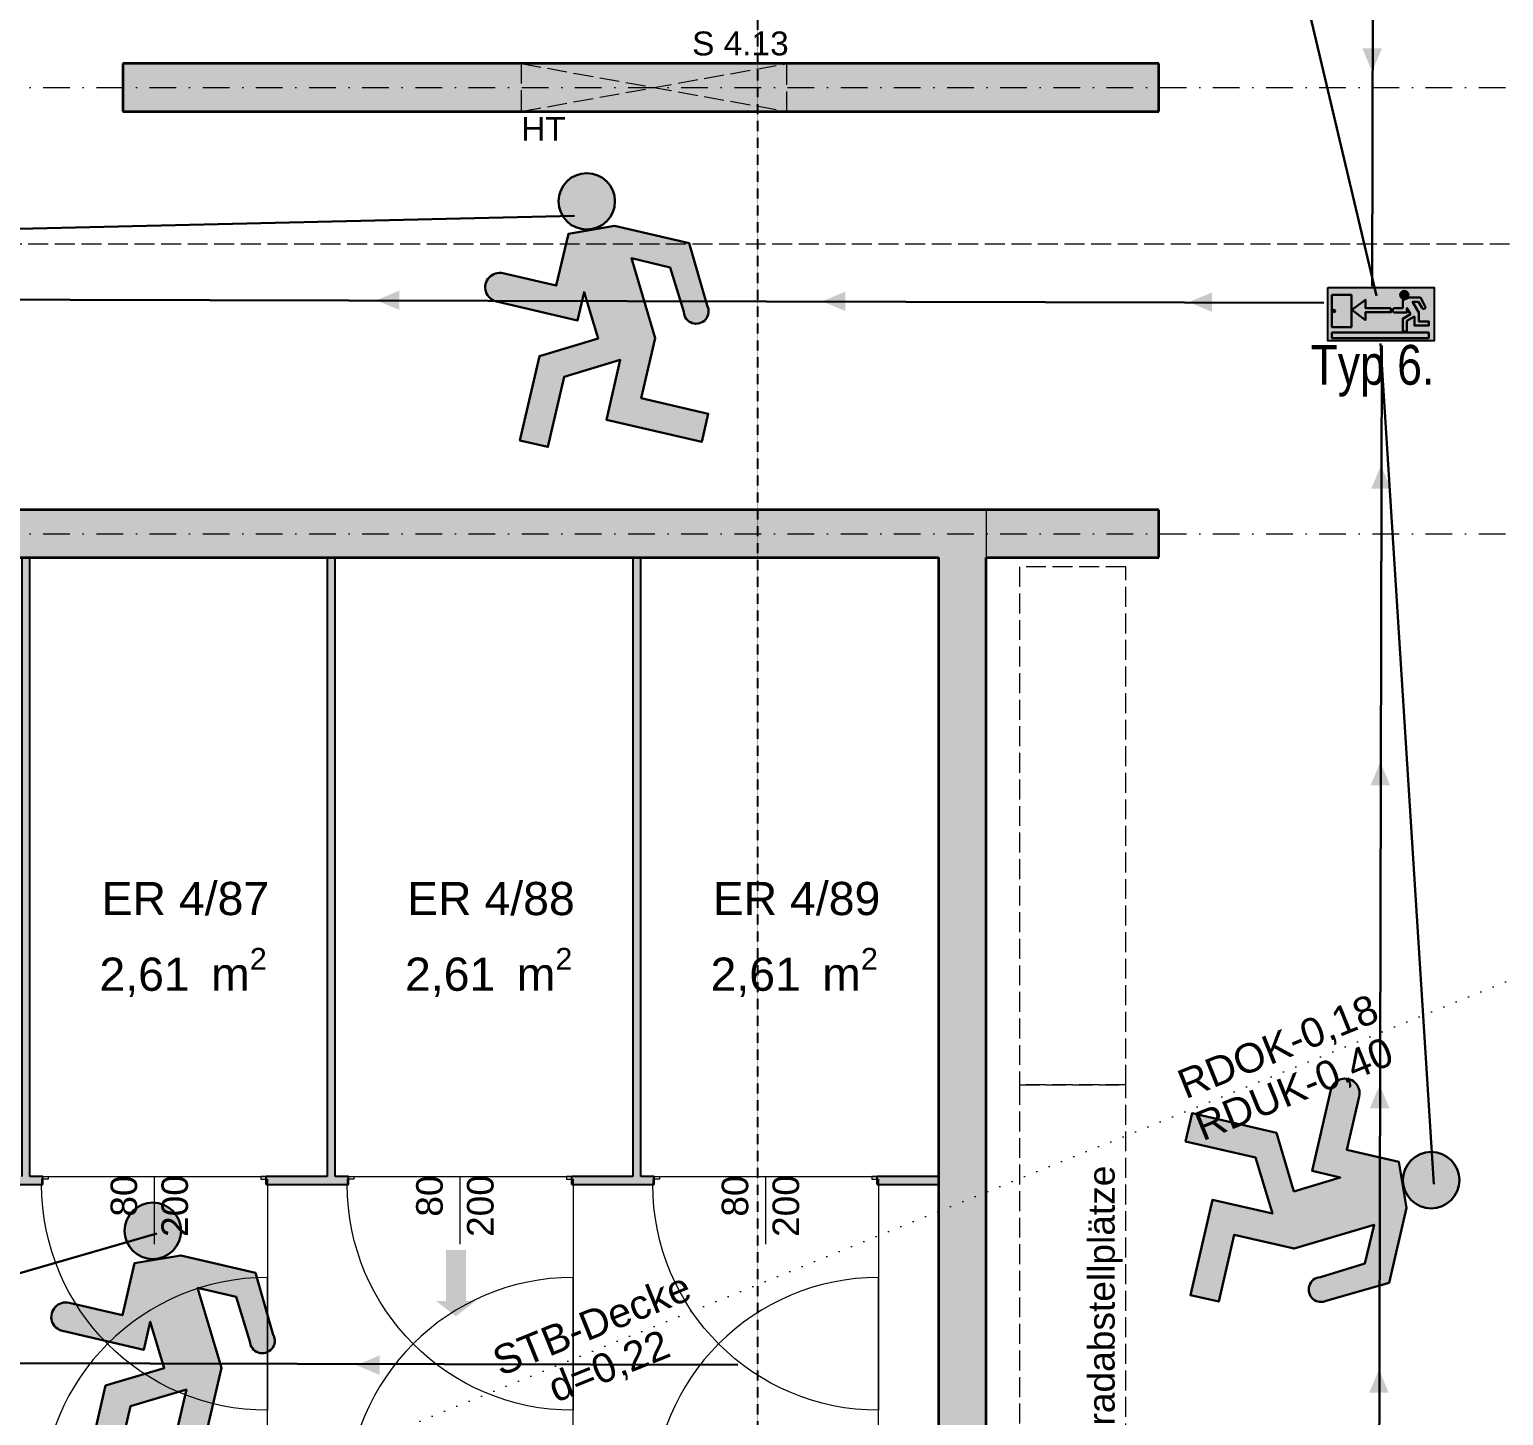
# Model space of a CAD drawing. Header units: millimetres. Extents: x 32522367 to 32638135, y 41424826 to 41540167.
# Drawn here: x 32573128 to 32578675, y 41514324 to 41519542 of the extents above; entities that cross this region are included whole.
import ezdxf
from ezdxf.enums import TextEntityAlignment as Align

# ---------------------------------------------------------------- set-up
doc = ezdxf.new("R2010")
doc.units = ezdxf.units.MM
for name, pattern in [('Punktlinie weit', [0.05, 0, -0.05]), ('Raster', [0.2, 0.1, -0.05, 0, -0.05]), ('Strichlinie eng', [0.1, 0.075, -0.025]), ('Strichlinie weit', [0.2, 0.15, -0.05]), ('Untersicht', [0.1, 0.075, -0.025])]:
    doc.linetypes.add(name, pattern=pattern)
for name, color, linetype in [('000 Achsraster Haupt', 251, 'Continuous'), ('120 Wand Innen tragend', 251, 'Continuous'), ('130 Wand Innen', 251, 'Continuous'), ('240 Unterdaemmung', 251, 'Continuous'), ('571 Fahrrad Stellplaetze', 251, 'Continuous'), ('715 Lueftung', 251, 'Continuous'), ('811 Raum 2.Erschließung_ Nebenräume_Allg.räume_Technik', 251, 'Continuous'), ('955 Polierplan Beschriftung', 251, 'Continuous'), ('Archicad Tür-Marker', 251, 'Continuous'), ('Archicad Türen', 251, 'Continuous'), ('dp_GE_SIBEL', 80, 'Continuous')]:
    doc.layers.add(name, color=color, linetype=linetype)
for name, color, linetype, lineweight in [('000 Achsraster Haupt_Stift_Nr__1', 251, 'Continuous', 13), ('120 Wand Innen tragend_Stift_Nr__1', 251, 'Continuous', 13), ('120 Wand Innen tragend_Stift_Nr__24', 251, 'Continuous', 13), ('120 Wand Innen tragend_Stift_Nr__6', 251, 'Continuous', 13), ('120 Wand Innen tragend_Stift_Nr__8', 251, 'Continuous', 35), ('130 Wand Innen_Stift_Nr__26', 251, 'Continuous', 13), ('130 Wand Innen_Stift_Nr__7', 251, 'Continuous', 25), ('240 Unterdaemmung_Stift_Nr__6', 251, 'Continuous', 13), ('571 Fahrrad Stellplaetze_Stift_Nr__1', 251, 'Continuous', 13), ('681 Fluchtlinien_Stift_Nr__10', 251, 'Continuous', 25), ('715 Lueftung_Stift_Nr__123', 251, 'Continuous', 13), ('915 Allgemein Beschriftung 1_Stift_Nr__1', 251, 'Continuous', 13), ('955 Polierplan Beschriftung_Stift_Nr__1', 251, 'Continuous', 13), ('956 Durchbruch Beschriftung_Stift_Nr__61', 251, 'Continuous', 25), ('Archicad Raumstempel_Stift_Nr__1', 251, 'Continuous', 13), ('Archicad Tür-Marker_Stift_Nr__1', 251, 'Continuous', 13), ('Archicad Türen_Stift_Nr__1', 251, 'Continuous', 13), ('Archicad Türen_Stift_Nr__7', 251, 'Continuous', 25), ('dp_GE_ST_Attribut_Attribut1', 250, 'Continuous', 5)]:
    doc.layers.add(name, color=color, linetype=linetype, lineweight=lineweight)
doc.layers.add('E2_LEHR_MENSCH_NATIVE', color=112, linetype='Continuous', lineweight=35, true_color=0x20dd55)
doc.layers.add('E2_LEHR_WEG_B_INTERPRETATION', color=112, linetype='Continuous', lineweight=80, true_color=0x20dd55)
doc.layers.add('E_NACHRTECH', color=3, linetype='Continuous', true_color=0x00fa00)
doc.styles.add('DPG_TXT', font='arial.ttf', dxfattribs={"width": 0.8})
doc.styles.add('ERSTELLTER_STIL_1', font='arial.ttf')

# ---------------------------------------------------------------- blocks, each defined once
blk = doc.blocks.new('9809550')
at = {"color": 18, "lineweight": 30, "true_color": 0x000000}
for points in [[(423921.7, 99168.8), (423956.8, 99168.8), (423956.8, 99202.9), (423984.5, 99214.5), (424033.7, 99214.5), (424053.8, 99178.3)], [(424040.2, 99170.9), (424025.2, 99196.7), (423999.7, 99196.8), (424026.2, 99150.3), (424026.2, 99110.9), (424070.2, 99110.9), (424070.2, 99092.3), (424007.5, 99092.3), (424007.5, 99131.7), (423975, 99113.1), (423975, 99067), (423956.5, 99067), (423956.5, 99122.4), (423990.5, 99141.9), (423975.1, 99168.8), (423975.1, 99150.2), (423921.7, 99150.3)]]:
    blk.add_lwpolyline(points, dxfattribs=at)
blk.add_circle((423963.6, 99225.9), 18.1, dxfattribs=at)
for centre, radius, start, end in [((423921.7, 99159.5), 9.27, 89.9849, 270.0151), ((424047.8, 99173.1), 7.96, 195.72991, 41.40047)]:
    blk.add_arc(centre, radius, start, end, dxfattribs=at)
blk = doc.blocks.new('RIVO_ARR_left')
at = {"true_color": 0x56c81e}
h = blk.add_hatch(color=72, dxfattribs=at)
h.dxf.hatch_style = 1
h.paths.add_polyline_path([(2487.16, 1644.96), (2487.16, 1636.12), (2504.83, 1636.12), (2504.83, 1644.96)])
h.paths.add_polyline_path([(2497.62, 1641.55), (2497.63, 1640.85), (2493.39, 1640.85), (2493.39, 1639.56), (2491.13, 1641.24), (2493.4, 1642.94), (2493.4, 1641.55)], flags=16)
h.paths.add_polyline_path([(2498.26, 1641.55), (2499.6, 1641.55), (2499.6, 1642.85), (2500.12, 1643.09, -0.535619), (2499.17, 1643.72, -1), (2500.55, 1643.72, -0.302406), (2500.12, 1643.09), (2500.66, 1643.29), (2502.53, 1643.29), (2503.29, 1641.91, -1.25347), (2502.78, 1641.63), (2502.2, 1642.61), (2501.24, 1642.61), (2502.24, 1640.84), (2502.24, 1639.34), (2503.92, 1639.34), (2503.92, 1638.63), (2501.53, 1638.63), (2501.53, 1640.13), (2500.29, 1639.43), (2500.29, 1637.67), (2499.59, 1637.67), (2499.59, 1639.78), (2500.88, 1640.52), (2500.3, 1641.55), (2500.3, 1640.84), (2498.26, 1640.84, -1)], flags=16)
h.paths.add_polyline_path([(2491.07, 1638.39), (2487.82, 1638.39), (2487.82, 1643.74), (2491.07, 1643.74)], flags=16)
h.paths.add_polyline_path([(2503.92, 1637.48), (2503.92, 1636.57), (2487.82, 1636.57), (2487.82, 1637.48)], flags=16)
h.paths.add_polyline_path([(2488.38, 1641.07, -1), (2488, 1641.07, -1)], flags=0)
at = {"true_color": 0xffffff}
h = blk.add_hatch(color=7, dxfattribs=at)
h.dxf.hatch_style = 1
h.paths.add_polyline_path([(2500.55, 1643.72, 1), (2499.17, 1643.72, 1)])
h = blk.add_hatch(color=7, dxfattribs=at)
h.dxf.hatch_style = 1
h.paths.add_polyline_path([(2487.82, 1638.39), (2491.07, 1638.39), (2491.07, 1643.74), (2487.82, 1643.74)])
h.paths.add_polyline_path([(2488.38, 1641.07, -1), (2488, 1641.07, -1)], flags=16)
h = blk.add_hatch(color=7, dxfattribs=at)
h.dxf.hatch_style = 1
h.paths.add_polyline_path([(2493.39, 1639.56), (2493.39, 1640.85), (2497.63, 1640.85), (2497.62, 1641.55), (2493.4, 1641.55), (2493.4, 1642.94), (2491.13, 1641.24)])
h = blk.add_hatch(color=7, dxfattribs=at)
h.dxf.hatch_style = 1
h.paths.add_polyline_path([(2500.88, 1640.52), (2499.59, 1639.78), (2499.59, 1637.67), (2500.29, 1637.67), (2500.29, 1639.43), (2501.53, 1640.13), (2501.53, 1638.63), (2503.92, 1638.63), (2503.92, 1639.34), (2502.24, 1639.34), (2502.24, 1640.84), (2501.24, 1642.61), (2502.2, 1642.61), (2502.78, 1641.63, 1.25347), (2503.29, 1641.91), (2502.53, 1643.29), (2500.66, 1643.29), (2499.6, 1642.85), (2499.6, 1641.55), (2498.26, 1641.55, 1), (2498.26, 1640.84), (2500.3, 1640.84), (2500.3, 1641.55)])
h = blk.add_hatch(color=7, dxfattribs=at)
h.dxf.hatch_style = 1
h.paths.add_polyline_path([(2488.38, 1641.07, 1), (2488, 1641.07, 1)])
h = blk.add_hatch(color=7, dxfattribs=at)
h.dxf.hatch_style = 1
h.paths.add_polyline_path([(2487.82, 1637.48), (2487.82, 1636.57), (2503.92, 1636.57), (2503.92, 1637.48)])
blk.add_lwpolyline([(2487.16, 1644.96), (2504.83, 1644.96), (2504.83, 1636.12), (2487.16, 1636.12)], close=True)
at = {"color": 18, "lineweight": 30, "true_color": 0x000000}
for points in [[(2491.07, 1643.74), (2487.82, 1643.74), (2487.82, 1638.39), (2491.07, 1638.39)], [(2503.92, 1637.48), (2487.82, 1637.48), (2487.82, 1636.57), (2503.92, 1636.57)]]:
    blk.add_lwpolyline(points, close=True, dxfattribs=at)
blk.add_lwpolyline([(2497.62, 1641.55), (2493.4, 1641.55), (2493.4, 1642.94), (2491.13, 1641.24), (2493.39, 1639.56), (2493.39, 1640.85), (2497.63, 1640.85), (2497.62, 1641.55)], dxfattribs=at)
blk.add_circle((2488.19, 1641.07), 0.19, dxfattribs=at)
at = {"xscale": 0.0381026673526157, "yscale": 0.0381026673526157, "zscale": 0.0381026673526157}
blk.add_blockref('9809550', (-13654.29, -2137.05), dxfattribs=at)
blk = doc.blocks.new('ER 4_89__89', base_point=(50.0648, 63.6242))
at = {"layer": 'Archicad Raumstempel_Stift_Nr__1', "color": 7, "lineweight": 13, "insert": (49.5633, 62.9605), "char_height": 0.125, "attachment_point": 1, "rotation": 343.6401, "style": 'ERSTELLTER_STIL_1'}
blk.add_mtext('\\A1;{\\pql;\\pt0,0.05;\\fArial|b0|i0|c0|p0;\\W1.000000;2,61\\fArial|b0|i0|c0|p0;\\W1.000000;\\A1{\\H.66x;\\S^  ;}\\fArial|b0|i0|c0|p0;\\W1.000000; m\\fArial|b0|i0|c0|p0;\\W1.000000;\\A1{\\H.66x;\\S2^  ;}}', dxfattribs=at)
at = {"layer": 'Archicad Raumstempel_Stift_Nr__1', "color": 7, "lineweight": 13, "style": 'ERSTELLTER_STIL_1'}
for tag, p in [('ROOM_NAME', (49.6411, 63.1966)), ('DUMMY_890', (50.2057, 63.0594)), ('DUMMY_891', (49.5719, 62.9896))]:
    blk.add_attdef(tag, text='', height=0.125, rotation=343.6401, dxfattribs=at).set_placement(p, align=Align.TOP_LEFT)
blk = doc.blocks.new('ER 4_88__90', base_point=(48.9614, 63.9482))
at = {"layer": 'Archicad Raumstempel_Stift_Nr__1', "color": 7, "lineweight": 13, "insert": (48.4599, 63.2844), "char_height": 0.125, "attachment_point": 1, "rotation": 343.6401, "style": 'ERSTELLTER_STIL_1'}
blk.add_mtext('\\A1;{\\pql;\\pt0,0.05;\\fArial|b0|i0|c0|p0;\\W1.000000;2,61\\fArial|b0|i0|c0|p0;\\W1.000000;\\A1{\\H.66x;\\S^  ;}\\fArial|b0|i0|c0|p0;\\W1.000000; m\\fArial|b0|i0|c0|p0;\\W1.000000;\\A1{\\H.66x;\\S2^  ;}}', dxfattribs=at)
at = {"layer": 'Archicad Raumstempel_Stift_Nr__1', "color": 7, "lineweight": 13, "style": 'ERSTELLTER_STIL_1'}
for tag, p in [('ROOM_NAME', (48.5376, 63.5205)), ('DUMMY_890', (49.1022, 63.3834)), ('DUMMY_891', (48.4685, 63.3135))]:
    blk.add_attdef(tag, text='', height=0.125, rotation=343.6401, dxfattribs=at).set_placement(p, align=Align.TOP_LEFT)
blk = doc.blocks.new('ER 4_87__91', base_point=(47.858, 64.2721))
at = {"layer": 'Archicad Raumstempel_Stift_Nr__1', "color": 7, "lineweight": 13, "insert": (47.3565, 63.6083), "char_height": 0.125, "attachment_point": 1, "rotation": 343.6401, "style": 'ERSTELLTER_STIL_1'}
blk.add_mtext('\\A1;{\\pql;\\pt0,0.05;\\fArial|b0|i0|c0|p0;\\W1.000000;2,61\\fArial|b0|i0|c0|p0;\\W1.000000;\\A1{\\H.66x;\\S^  ;}\\fArial|b0|i0|c0|p0;\\W1.000000; m\\fArial|b0|i0|c0|p0;\\W1.000000;\\A1{\\H.66x;\\S2^  ;}}', dxfattribs=at)
at = {"layer": 'Archicad Raumstempel_Stift_Nr__1', "color": 7, "lineweight": 13, "style": 'ERSTELLTER_STIL_1'}
for tag, p in [('ROOM_NAME', (47.4342, 63.8445)), ('DUMMY_890', (47.9988, 63.7073)), ('DUMMY_891', (47.365, 63.6374))]:
    blk.add_attdef(tag, text='', height=0.125, rotation=343.6401, dxfattribs=at).set_placement(p, align=Align.TOP_LEFT)
blk = doc.blocks.new('Decke_9', base_point=(42.2185, 67.8776))
at = {"layer": '240 Unterdaemmung_Stift_Nr__6', "color": 7, "linetype": 'Strichlinie eng', "lineweight": 13, "flags": 128}
blk.add_lwpolyline([(42.2185, 67.8776), (40.2186, 61.0651), (59.1401, 55.5106), (61.14, 62.3231), (56.0066, 63.83), (44.8523, 67.1044)], close=True, dxfattribs=at)
blk = doc.blocks.new('Öffnung_36')
at = {"layer": '120 Wand Innen tragend_Stift_Nr__1', "color": 7, "linetype": 'Untersicht', "lineweight": 13}
for p, q in [((49.8174, 66.3556), (50.7262, 65.9012)), ((49.7667, 66.1829), (50.7769, 66.0739))]:
    blk.add_line(p, q, dxfattribs=at)
at = {"layer": '120 Wand Innen tragend_Stift_Nr__6', "color": 7, "linetype": 'Untersicht', "lineweight": 13, "flags": 128}
for points in [[(49.8174, 66.3556), (49.7667, 66.1829)], [(50.7262, 65.9012), (50.7769, 66.0739)]]:
    blk.add_lwpolyline(points, dxfattribs=at)
at = {"layer": '120 Wand Innen tragend_Stift_Nr__8', "color": 7, "linetype": 'Continuous', "lineweight": 35, "flags": 128}
for points in [[(50.7769, 66.0739), (49.8174, 66.3556)], [(49.7667, 66.1829), (50.7262, 65.9012)]]:
    blk.add_lwpolyline(points, dxfattribs=at)
blk = doc.blocks.new('Wand_28', base_point=(48.3275, 66.6054))
at = {"layer": '120 Wand Innen tragend_Stift_Nr__24', "linetype": 'Continuous', "lineweight": 13}
blk.add_hatch(color=92, dxfattribs=at).paths.add_polyline_path([(48.3275, 66.6054), (52.0696, 65.5069), (52.1203, 65.6796), (48.3782, 66.7781)])
at = {"layer": '120 Wand Innen tragend_Stift_Nr__8', "color": 7, "linetype": 'Continuous', "lineweight": 35, "flags": 128}
for points in [[(48.3782, 66.7781), (48.3275, 66.6054)], [(49.8174, 66.3556), (48.3782, 66.7781)], [(48.3275, 66.6054), (49.7667, 66.1829)], [(52.1203, 65.6796), (50.7769, 66.0739)], [(50.7262, 65.9012), (52.0696, 65.5069)], [(52.0696, 65.5069), (52.1203, 65.6796)]]:
    blk.add_lwpolyline(points, dxfattribs=at)
blk = doc.blocks.new('Wand_172', base_point=(49.3052, 58.3977))
at = {"layer": '120 Wand Innen tragend_Stift_Nr__24', "linetype": 'Continuous', "lineweight": 13}
blk.add_hatch(color=92, dxfattribs=at).paths.add_polyline_path([(49.3052, 58.3977), (50.9727, 64.078), (50.8, 64.1287), (49.1325, 58.4484)])
at = {"layer": '120 Wand Innen tragend_Stift_Nr__8', "color": 7, "linetype": 'Continuous', "lineweight": 35, "flags": 128}
for points in [[(50.8, 64.1287), (49.1325, 58.4484)], [(49.3052, 58.3977), (50.9727, 64.078)], [(49.1325, 58.4484), (49.3052, 58.3977)]]:
    blk.add_lwpolyline(points, dxfattribs=at)
blk = doc.blocks.new('Blockrahmentür 1-Fl 27_3')
at = {"layer": 'Archicad Türen_Stift_Nr__1', "color": 7, "linetype": 'Continuous', "lineweight": 13}
for p, q in [((0.425, 0), (0.425, 0.85)), ((-0.425, -0.02), (-0.425, 0)), ((-0.425, 0), (-0.42, 0)), ((-0.42, 0), (-0.42, -0.03)), ((0.425, 0), (0.42, 0)), ((0.42, 0), (0.42, -0.03)), ((0.425, -0.02), (0.425, 0)), ((-0.4, -0.02), (-0.425, -0.02)), ((-0.42, -0.03), (-0.4, -0.03)), ((-0.4, -0.03), (-0.4, -0.02)), ((0.4, -0.03), (0.4, -0.02)), ((0.4, -0.02), (0.425, -0.02)), ((0.42, -0.03), (0.4, -0.03))]:
    blk.add_line(p, q, dxfattribs=at)
blk.add_arc((0.425, 0), 0.85, 90, 180, dxfattribs=at)
at = {"layer": 'Archicad Türen_Stift_Nr__7', "color": 7, "linetype": 'Continuous', "lineweight": 25}
for p, q in [((-0.42, 0), (-0.42, -0.03)), ((-0.42, 0), (-0.42, -0.03)), ((0.42, 0), (0.42, -0.03)), ((0.42, 0), (0.42, -0.03))]:
    blk.add_line(p, q, dxfattribs=at)
blk = doc.blocks.new('Wand_173', base_point=(49.7972, 60.7128))
at = {"layer": 'Archicad Türen', "color": 7, "linetype": 'Continuous', "lineweight": 13, "rotation": 343.6400892099299}
for p in [(46.9667, 61.5437), (48.0701, 61.2198), (49.1735, 60.8959)]:
    blk.add_blockref('Blockrahmentür 1-Fl 27_3', p, dxfattribs=at)
blk = doc.blocks.new('T Marker AUT 27_2')
at = {"layer": 'Archicad Tür-Marker_Stift_Nr__1', "color": 7, "linetype": 'Continuous', "lineweight": 13}
blk.add_line((0, 0.225), (0, -0.03), dxfattribs=at)
at = {"layer": 'Archicad Tür-Marker_Stift_Nr__1', "color": 7, "lineweight": 13, "style": 'ERSTELLTER_STIL_1'}
for tag, height, p in [('DUMMY_270', 0.1, (-0.165, 0.2614)), ('DUMMY_268', 0.1, (0.0264, 0.1852)), ('DUMMY_271', 0.0667, (-0.0983, 0)), ('DUMMY_269', 0.0667, (0.0931, 0))]:
    blk.add_attdef(tag, text='', height=height, rotation=270, dxfattribs=at).set_placement(p, align=Align.BOTTOM_LEFT)
blk = doc.blocks.new('Wand_174', base_point=(50.1437, 61.893))
at = {"layer": '130 Wand Innen_Stift_Nr__26', "linetype": 'Continuous', "lineweight": 13}
for points in [[(46.6042, 62.9008), (46.9017, 62.8135), (46.9101, 62.8422), (46.6127, 62.9296)], [(47.7077, 62.5769), (48.0051, 62.4895), (48.0136, 62.5183), (47.7161, 62.6056)], [(48.8111, 62.2529), (49.1085, 62.1656), (49.117, 62.1944), (48.8195, 62.2817)], [(49.9145, 61.929), (50.1352, 61.8642), (50.1437, 61.893), (49.923, 61.9578)]]:
    blk.add_hatch(color=5, dxfattribs=at).paths.add_polyline_path(points)
at = {"layer": '130 Wand Innen_Stift_Nr__7', "color": 7, "linetype": 'Continuous', "lineweight": 25}
for p, q in [((46.9017, 62.8135), (46.9101, 62.8422)), ((47.7077, 62.5769), (47.7161, 62.6056)), ((48.0051, 62.4895), (48.0136, 62.5183)), ((48.8111, 62.2529), (48.8195, 62.2817)), ((49.1085, 62.1656), (49.117, 62.1944)), ((49.9145, 61.929), (49.923, 61.9578))]:
    blk.add_line(p, q, dxfattribs=at)
at = {"layer": '130 Wand Innen_Stift_Nr__7', "color": 7, "linetype": 'Continuous', "lineweight": 25, "flags": 128}
for points in [[(46.6042, 62.9008), (46.9017, 62.8135)], [(46.9101, 62.8422), (46.8621, 62.8563)], [(47.9368, 62.5409), (47.7161, 62.6056)], [(47.7077, 62.5769), (48.0051, 62.4895)], [(48.0136, 62.5183), (47.9656, 62.5324)], [(48.8111, 62.2529), (49.1085, 62.1656)], [(49.0402, 62.2169), (48.8195, 62.2817)], [(49.117, 62.1944), (49.069, 62.2085)], [(49.9145, 61.929), (50.1352, 61.8642)], [(50.1437, 61.893), (49.923, 61.9578)], [(50.1352, 61.8642), (50.1437, 61.893)]]:
    blk.add_lwpolyline(points, dxfattribs=at)
at = {"layer": 'Archicad Tür-Marker', "color": 7, "lineweight": 13}
ref = blk.add_blockref('T Marker AUT 27_2', (47.3047, 62.6952), dxfattribs=dict(at, rotation=163.6400901272619))
ref.add_attrib('DUMMY_268', '80', dxfattribs={"layer": 'Archicad Tür-Marker_Stift_Nr__1', "color": 7, "lineweight": 13, "height": 0.1, "rotation": 73.6401, "style": 'ERSTELLTER_STIL_1'}).set_placement((47.2363, 62.5888), align=Align.BOTTOM_LEFT)
ref.add_attrib('DUMMY_270', '200', dxfattribs={"layer": 'Archicad Tür-Marker_Stift_Nr__1', "color": 7, "lineweight": 13, "height": 0.1, "rotation": 73.6401, "style": 'ERSTELLTER_STIL_1'}).set_placement((47.3985, 62.4617), align=Align.BOTTOM_LEFT)
ref = blk.add_blockref('T Marker AUT 27_2', (48.4081, 62.3712), dxfattribs=dict(at, rotation=163.6400901272619))
ref.add_attrib('DUMMY_268', '80', dxfattribs={"layer": 'Archicad Tür-Marker_Stift_Nr__1', "color": 7, "lineweight": 13, "height": 0.1, "rotation": 73.6401, "style": 'ERSTELLTER_STIL_1'}).set_placement((48.3398, 62.2649), align=Align.BOTTOM_LEFT)
ref.add_attrib('DUMMY_270', '200', dxfattribs={"layer": 'Archicad Tür-Marker_Stift_Nr__1', "color": 7, "lineweight": 13, "height": 0.1, "rotation": 73.6401, "style": 'ERSTELLTER_STIL_1'}).set_placement((48.502, 62.1378), align=Align.BOTTOM_LEFT)
ref = blk.add_blockref('T Marker AUT 27_2', (49.5115, 62.0473), dxfattribs=dict(at, rotation=163.6400901272619))
ref.add_attrib('DUMMY_268', '80', dxfattribs={"layer": 'Archicad Tür-Marker_Stift_Nr__1', "color": 7, "lineweight": 13, "height": 0.1, "rotation": 73.6401, "style": 'ERSTELLTER_STIL_1'}).set_placement((49.4432, 61.941), align=Align.BOTTOM_LEFT)
ref.add_attrib('DUMMY_270', '200', dxfattribs={"layer": 'Archicad Tür-Marker_Stift_Nr__1', "color": 7, "lineweight": 13, "height": 0.1, "rotation": 73.6401, "style": 'ERSTELLTER_STIL_1'}).set_placement((49.6054, 61.8139), align=Align.BOTTOM_LEFT)
at = {"layer": 'Archicad Türen', "color": 7, "linetype": 'Continuous', "lineweight": 13, "xscale": -0.9999999999999998, "rotation": 163.6400901272619}
for p in [(47.3047, 62.6952), (48.4081, 62.3712), (49.5115, 62.0473)]:
    blk.add_blockref('Blockrahmentür 1-Fl 27_3', p, dxfattribs=at)
blk = doc.blocks.new('Wand_176', base_point=(49.069, 62.2085))
at = {"layer": '130 Wand Innen_Stift_Nr__26', "linetype": 'Continuous', "lineweight": 13}
blk.add_hatch(color=5, dxfattribs=at).paths.add_polyline_path([(49.069, 62.2085), (49.7253, 64.4441), (49.6965, 64.4526), (49.0402, 62.2169)])
at = {"layer": '130 Wand Innen_Stift_Nr__7', "color": 7, "linetype": 'Continuous', "lineweight": 25, "flags": 128}
for points in [[(49.6965, 64.4526), (49.0402, 62.2169)], [(49.069, 62.2085), (49.7253, 64.4441)], [(49.7253, 64.4441), (49.6965, 64.4526)]]:
    blk.add_lwpolyline(points, dxfattribs=at)
blk = doc.blocks.new('Wand_178', base_point=(47.9656, 62.5324))
at = {"layer": '130 Wand Innen_Stift_Nr__26', "linetype": 'Continuous', "lineweight": 13}
blk.add_hatch(color=5, dxfattribs=at).paths.add_polyline_path([(47.9656, 62.5324), (48.6219, 64.7681), (48.5931, 64.7765), (47.9368, 62.5409)])
at = {"layer": '130 Wand Innen_Stift_Nr__7', "color": 7, "linetype": 'Continuous', "lineweight": 25, "flags": 128}
for points in [[(48.5931, 64.7765), (47.9368, 62.5409)], [(47.9656, 62.5324), (48.6219, 64.7681)], [(48.6219, 64.7681), (48.5931, 64.7765)]]:
    blk.add_lwpolyline(points, dxfattribs=at)
blk = doc.blocks.new('Wand_180', base_point=(46.8621, 62.8563))
at = {"layer": '130 Wand Innen_Stift_Nr__26', "linetype": 'Continuous', "lineweight": 13}
blk.add_hatch(color=5, dxfattribs=at).paths.add_polyline_path([(46.8621, 62.8563), (47.5184, 65.092), (47.4896, 65.1004), (46.8334, 62.8648)])
at = {"layer": '130 Wand Innen_Stift_Nr__7', "color": 7, "linetype": 'Continuous', "lineweight": 25, "flags": 128}
for points in [[(47.4896, 65.1004), (46.8334, 62.8648)], [(46.8621, 62.8563), (47.5184, 65.092)], [(47.5184, 65.092), (47.4896, 65.1004)]]:
    blk.add_lwpolyline(points, dxfattribs=at)
blk = doc.blocks.new('Wand_197', base_point=(45.3335, 65.921))
at = {"layer": '120 Wand Innen tragend_Stift_Nr__24', "linetype": 'Continuous', "lineweight": 13}
blk.add_hatch(color=92, dxfattribs=at).paths.add_polyline_path([(45.2828, 65.7483), (51.5963, 63.8949), (51.647, 64.0676), (45.3335, 65.921)])
at = {"layer": '120 Wand Innen tragend_Stift_Nr__8', "color": 7, "linetype": 'Continuous', "lineweight": 35, "flags": 128}
for points in [[(51.647, 64.0676), (45.3335, 65.921)], [(45.2828, 65.7483), (50.8, 64.1287)], [(50.9727, 64.078), (51.5963, 63.8949)], [(51.5963, 63.8949), (51.647, 64.0676)]]:
    blk.add_lwpolyline(points, dxfattribs=at)
blk = doc.blocks.new('Fahrradstellplatz 50x200')
at = {"layer": '571 Fahrrad Stellplaetze_Stift_Nr__1', "color": 7, "linetype": 'Strichlinie eng', "lineweight": 13}
for p, q in [((0, 1.95), (0, 0)), ((0.4, 1.95), (0, 1.95)), ((0.4, 0), (0.4, 1.95)), ((0, 0), (0.4, 0))]:
    blk.add_line(p, q, dxfattribs=at)
blk = doc.blocks.new('Etikett_25', base_point=(40.1341, 60.7772))
at = {"layer": '955 Polierplan Beschriftung_Stift_Nr__1', "color": 7, "linetype": 'Punktlinie weit', "lineweight": 13}
blk.add_line((40.1341, 60.7772), (61.5714, 62.9051), dxfattribs=at)
at = {"layer": '955 Polierplan Beschriftung_Stift_Nr__1', "color": 7, "lineweight": 13, "char_height": 0.11, "rotation": 5.6687, "line_spacing_factor": 0.929581, "style": 'ERSTELLTER_STIL_1'}
for s, insert, attachment_point in [('\\A1;{\\pql;\\fArial|b0|i0|c0|p0;\\W1.000000;RDOK\\fArial|b0|i0|c0|p0;\\W1.000000;\\fArial|b0|i0|c0|p0;\\W1.000000;-0,18\\fArial|b0|i0|c0|p0;\\W1.000000;\\A1{\\H.66x;\\S^  ;}\\fArial|b0|i0|c0|p0;\\W1.000000;\\fArial|b0|i0|c0|p0;\\W1.000000;\\P\\pql;\\fArial|b0|i0|c0|p0;\\W1.000000;RDUK\\fArial|b0|i0|c0|p0;\\W1.000000;\\fArial|b0|i0|c0|p0;\\W1.000000;-0,40\\fArial|b0|i0|c0|p0;\\W1.000000;\\A1{\\H.66x;\\S^  ;}\\fArial|b0|i0|c0|p0;\\W1.000000;\\fArial|b0|i0|c0|p0;\\W1.000000;}', (51.1226, 61.8635), 4), ('\\A1;{\\pqc;\\fArial|b0|i0|c0|p0;\\W1.000000;\\fArial|b0|i0|c0|p0;\\W1.000000;\\fArial|b0|i0|c0|p0;\\W1.000000;STB-Decke\\fArial|b0|i0|c0|p0;\\W1.000000;\\A1{\\H.66x;\\S^  ;}\\fArial|b0|i0|c0|p0;\\W1.000000;\\fArial|b0|i0|c0|p0;\\W1.000000;\\P\\pqc;\\fArial|b0|i0|c0|p0;\\W1.000000;d=\\fArial|b0|i0|c0|p0;\\W1.000000;\\fArial|b0|i0|c0|p0;\\W1.000000;0,22\\fArial|b0|i0|c0|p0;\\W1.000000;\\A1{\\H.66x;\\S^  ;}\\fArial|b0|i0|c0|p0;\\W1.000000;\\fArial|b0|i0|c0|p0;\\W1.000000;}', (48.7596, 61.629), 5)]:
    blk.add_mtext(s, dxfattribs=dict(at, insert=insert, attachment_point=attachment_point))
blk = doc.blocks.new('Standard-Rastermarker_7')
at = {"layer": '000 Achsraster Haupt_Stift_Nr__1', "color": 7, "linetype": 'Raster', "lineweight": 13}
blk.add_line((1, 0), (57.5462, 0), dxfattribs=at)
at = {"layer": '000 Achsraster Haupt_Stift_Nr__1', "color": 7, "lineweight": 13, "style": 'ERSTELLTER_STIL_1'}
for tag, p in [('AC_MarkerText_1_0', (-0.25, 0.075)), ('AC_MarkerText_1_1', (58.7962, 0.075))]:
    blk.add_attdef(tag, text='', height=0.15, dxfattribs=at).set_placement(p, align=Align.TOP_CENTER)
blk = doc.blocks.new('Standard-Rastermarker_8')
at = {"layer": '000 Achsraster Haupt_Stift_Nr__1', "color": 7, "linetype": 'Raster', "lineweight": 13}
blk.add_line((1, 0), (57.5713, 0), dxfattribs=at)
at = {"layer": '000 Achsraster Haupt_Stift_Nr__1', "color": 7, "lineweight": 13, "style": 'ERSTELLTER_STIL_1'}
for tag, p in [('AC_MarkerText_1_0', (-0.25, 0.075)), ('AC_MarkerText_1_1', (58.8213, 0.075))]:
    blk.add_attdef(tag, text='', height=0.15, dxfattribs=at).set_placement(p, align=Align.TOP_CENTER)
blk = doc.blocks.new('Pfeil Gerade 27_6')
at = {"layer": '715 Lueftung_Stift_Nr__123', "linetype": 'Continuous', "lineweight": 13, "true_color": 0xe69900}
blk.add_hatch(color=42, dxfattribs=at).paths.add_polyline_path([(0.125, 0), (0.067, 0.0748), (0.067, 0.0376), (-0.125, 0.0376), (-0.125, -0.0376), (0.067, -0.0376), (0.067, -0.0748)])
blk = doc.blocks.new('98095500')
at = {"color": 18, "lineweight": 30, "true_color": 0x000000}
for points in [[(423921.73, 99168.82), (423956.82, 99168.82), (423956.82, 99202.95), (423984.52, 99214.53), (424033.69, 99214.53), (424053.79, 99178.33)], [(424040.17, 99170.92), (424025.2, 99196.66), (423999.74, 99196.78), (424026.18, 99150.32), (424026.18, 99110.9), (424070.22, 99110.9), (424070.22, 99092.32), (424007.48, 99092.32), (424007.48, 99131.68), (423974.96, 99113.11), (423974.96, 99066.99), (423956.52, 99066.99), (423956.52, 99122.44), (423990.54, 99141.87), (423975.12, 99168.79), (423975.12, 99150.21), (423921.73, 99150.28)]]:
    blk.add_lwpolyline(points, dxfattribs=at)
blk.add_circle((423963.6, 99225.86), 18.08, dxfattribs=at)
for centre, radius, start, end in [((424047.83, 99173.07), 7.96, 195.72991, 41.40047), ((423921.73, 99159.55), 9.27, 89.9849, 270.0151)]:
    blk.add_arc(centre, radius, start, end, dxfattribs=at)
blk = doc.blocks.new('750298750')
h = blk.add_hatch(color=3)
h.paths.add_polyline_path([(426943.63, 99576.9), (426968.12, 99576.79), (426982.52, 99552.02, 1.25347), (426995.63, 99559.16), (426976.28, 99593.98), (426928.98, 99593.98), (426902.34, 99582.83), (426902.34, 99550.01), (426868.58, 99550.01, 1), (426868.59, 99532.17), (426919.94, 99532.11), (426919.94, 99549.98), (426934.78, 99524.08), (426902.06, 99505.39), (426902.06, 99452.05), (426919.79, 99452.05), (426919.79, 99496.41), (426951.07, 99514.28), (426951.07, 99476.42), (427011.43, 99476.42), (427011.43, 99494.29), (426969.06, 99494.29), (426969.06, 99532.21)])
h.paths.add_polyline_path([(426891.47, 99604.88, 1), (426926.25, 99604.88, 1)])
at = {"xscale": 0.9619413167778113, "yscale": 0.9619413167778113, "zscale": 0.9619413167778113}
blk.add_blockref('98095500', (19080.76, 4155.42), dxfattribs=at)
blk = doc.blocks.new('E2_MOL_LEHRPERSON_ZENTRIERT')
blk.add_blockref('750298750', (-426935.55, -99537.16))

msp = doc.modelspace()

# ---------------------------------------------------------------- linework, layer by layer
at = {"layer": '681 Fluchtlinien_Stift_Nr__10', "color": 1, "linetype": 'Strichlinie weit', "lineweight": 25}
msp.add_lwpolyline([(32575868.532, 41507613.586), (32575868.431, 41527613.586)], dxfattribs=at)
msp.add_lwpolyline([(32575868.532, 41507613.586), (32575868.431, 41527613.586)], dxfattribs=at)
at = {"layer": '811 Raum 2.Erschließung_ Nebenräume_Allg.räume_Technik', "color": 40, "linetype": 'Continuous', "lineweight": 0, "true_color": 0xffd933, "flags": 128}
for points in [[(32563908.467, 41519233.528), (32563908.475, 41517583.739), (32567348.474, 41517583.755), (32567348.473, 41517733.543), (32576728.481, 41517733.593), (32576728.482, 41517553.593), (32576728.513, 41511633.595), (32586978.516, 41511633.648), (32586978.485, 41517553.646), (32585028.475, 41517553.636), (32585028.474, 41517733.636), (32586978.484, 41517733.646), (32586978.476, 41519233.646), (32585028.467, 41519233.636), (32585028.466, 41519413.636), (32586978.475, 41519413.646), (32586978.435, 41527213.654), (32565974.381, 41527213.546), (32563908.426, 41527213.535), (32563908.465, 41519413.527), (32565958.466, 41519413.538), (32565958.467, 41519233.538)], [(32577378.467, 41519233.597), (32573478.467, 41519233.577), (32573478.466, 41519413.577), (32577378.466, 41519413.597)]]:
    msp.add_lwpolyline(points, close=True, dxfattribs=at)
at = {"layer": '811 Raum 2.Erschließung_ Nebenräume_Allg.räume_Technik', "color": 31, "linetype": 'Continuous', "lineweight": 0, "true_color": 0xffcc66, "flags": 128}
for points in [[(32563908.482, 41517553.725), (32563908.512, 41511633.531), (32576548.512, 41511633.595), (32576548.482, 41517553.589), (32570798.477, 41517553.559), (32570798.476, 41517703.558), (32569648.476, 41517703.553), (32568528.474, 41517703.546), (32568528.475, 41517555.672), (32567348.474, 41517555.669), (32566199.029, 41517555.679), (32566199.037, 41517553.75)], [(32573128.479, 41517553.574), (32573128.491, 41515223.571), (32574248.492, 41515223.576), (32574248.48, 41517553.58)], [(32574278.48, 41517553.582), (32574278.492, 41515223.58), (32575398.493, 41515223.586), (32575398.481, 41517553.587)], [(32575428.481, 41517553.586), (32575428.493, 41515223.586), (32576548.494, 41515223.592), (32576548.482, 41517553.591)]]:
    msp.add_lwpolyline(points, close=True, dxfattribs=at)
at = {"layer": 'E2_LEHR_WEG_B_INTERPRETATION', "color": 112, "true_color": 0x20dd55}
for points in [[(32578181.081, 41519383.189), (32578144.392, 41519470.541), (32578217.769, 41519470.541)], [(32574432.761, 41518522.483), (32574520.114, 41518559.172), (32574520.114, 41518485.795)], [(32576111.294, 41518518.643), (32576198.647, 41518555.331), (32576198.647, 41518481.955)], [(32577491.059, 41518515.485), (32577578.411, 41518552.174), (32577578.411, 41518478.797)], [(32578214.409, 41517900.911), (32578251.097, 41517813.558), (32578177.721, 41517813.558)], [(32578211.854, 41516784.048), (32578248.542, 41516696.695), (32578175.166, 41516696.695)], [(32578209.072, 41515568.33), (32578245.76, 41515480.977), (32578172.384, 41515480.977)], [(32574357.83, 41514513.3), (32574445.182, 41514549.988), (32574445.182, 41514476.612)], [(32578206.62, 41514496.916), (32578243.309, 41514409.563), (32578169.932, 41514409.563)]]:
    msp.add_solid(points, dxfattribs=at)
at = {"layer": 'E_NACHRTECH', "color": 3, "lineweight": 30}
for points in [[(32578193.108, 41523989.913), (32578180.719, 41518575.741)], [(32577999.647, 41518513.519), (32572755.658, 41518525.518)], [(32578216.845, 41518352.018), (32578206.939, 41514022.964)], [(32575794.234, 41514514.951), (32571921.938, 41514523.811)]]:
    msp.add_lwpolyline(points, dxfattribs=at)
at = {"layer": 'E_NACHRTECH', "color": 4, "lineweight": 30}
for points in [[(32577736.52, 41520487.316), (32578196.806, 41518539.815)], [(32575179.551, 41518840.637), (32564019.976, 41518579.098)], [(32578412.863, 41515194.836), (32578212.502, 41518359.542)], [(32573607.187, 41515009.747), (32571910.877, 41514518.474)]]:
    msp.add_lwpolyline(points, dxfattribs=at)

# ---------------------------------------------------------------- block references
at = {"layer": '000 Achsraster Haupt', "color": 7, "linetype": 'Continuous', "lineweight": 18, "xscale": 1000, "yscale": 1000, "zscale": 1000, "rotation": 0.0002954042531608}
for name, p in [('Standard-Rastermarker_8', (32539163.247, 41519323.401)), ('Standard-Rastermarker_7', (32539163.255, 41517643.407))]:
    msp.add_blockref(name, p, dxfattribs=at)
at = {"layer": '120 Wand Innen tragend', "color": 7, "lineweight": 35, "xscale": 1000, "yscale": 1000, "zscale": 1000, "rotation": 16.36019999999994}
for name, p in [('Wand_28', (32573478.467, 41519233.577)), ('Wand_197', (32570798.476, 41517733.559)), ('Wand_172', (32576728.512, 41511633.596))]:
    msp.add_blockref(name, p, dxfattribs=at)
at = {"layer": '120 Wand Innen tragend', "color": 7, "linetype": 'Continuous', "lineweight": 13, "xscale": 1000, "yscale": 1000, "zscale": 1000, "rotation": 16.36019999999994}
msp.add_blockref('Öffnung_36', (32545868.865, 41441712.417), dxfattribs=at)
at = {"layer": '130 Wand Innen', "color": 7, "lineweight": 35, "xscale": 1000, "yscale": 1000, "zscale": 1000, "rotation": 16.36019999999994}
for name, p in [('Wand_173', (32576548.5, 41513993.595)), ('Wand_174', (32576548.494, 41515223.592)), ('Wand_180', (32573128.491, 41515223.578)), ('Wand_178', (32574278.492, 41515223.578)), ('Wand_176', (32575428.493, 41515223.586))]:
    msp.add_blockref(name, p, dxfattribs=at)
at = {"layer": '240 Unterdaemmung', "color": 7, "linetype": 'Strichlinie eng', "lineweight": 13, "xscale": 1000, "yscale": 1000, "zscale": 1000, "rotation": 16.36019999999994}
msp.add_blockref('Decke_9', (32567258.476, 41518733.543), dxfattribs=at)
at = {"layer": '571 Fahrrad Stellplaetze', "color": 7, "linetype": 'Continuous', "lineweight": 13, "xscale": 999.9999999999995, "yscale": 999.9999999999995, "zscale": 999.9999999999995, "rotation": 0.000290127261858}
for p in [(32576853.492, 41515568.592), (32576853.502, 41513618.592)]:
    msp.add_blockref('Fahrradstellplatz 50x200', p, dxfattribs=at)
at = {"layer": '715 Lueftung', "color": 7, "linetype": 'Continuous', "lineweight": 13, "xscale": -1000, "yscale": 1000, "zscale": 1000, "rotation": 90.0002892115793}
msp.add_blockref('Pfeil Gerade 27_6', (32574732.423, 41514822.224), dxfattribs=at)
at = {"layer": '811 Raum 2.Erschließung_ Nebenräume_Allg.räume_Technik', "color": 7, "linetype": 'Continuous', "lineweight": 13, "xscale": 1000, "yscale": 1000, "zscale": 1000, "rotation": 16.36019999999994}
for name, p, values in [('ER 4_87__91', (32573685.216, 41516862.506), {'ROOM_NAME': 'ER 4/87'}), ('ER 4_88__90', (32574835.217, 41516862.513), {'ROOM_NAME': 'ER 4/88'}), ('ER 4_89__89', (32575985.218, 41516862.517), {'ROOM_NAME': 'ER 4/89'})]:
    msp.add_blockref(name, p, dxfattribs=at).add_auto_attribs(values)
at = {"layer": '955 Polierplan Beschriftung', "color": 7, "linetype": 'Continuous', "lineweight": 13, "xscale": 1000, "yscale": 1000, "zscale": 1000, "rotation": 16.36019999999994}
msp.add_blockref('Etikett_25', (32567258.514, 41511333.543), dxfattribs=at)
at = {"layer": 'dp_GE_SIBEL'}
ref = msp.add_blockref('RIVO_ARR_left', (32521704.662, 41481327.96), dxfattribs=dict(at, xscale=22.64028958875175, yscale=22.64028958875175, zscale=0.9998731193572863))
ref.add_attrib('ATTRIBUT1', 'Typ 6.', dxfattribs={"layer": 'dp_GE_ST_Attribut_Attribut1', "height": 150, "style": 'DPG_TXT', "width": 0.8, "flags": 8}).set_placement((32578415.086, 41518279.542), align=Align.MIDDLE_RIGHT)
at = {"layer": 'E2_LEHR_MENSCH_NATIVE', "color": 112, "true_color": 0x20dd55, "xscale": 6.107755025382402, "yscale": 6.107755025382402}
for p, rotation in [((32575290.296, 41518455.325), 346.9323015135687), ((32577963.21, 41515144.744), 256.9323015146684), ((32573657.342, 41514579.295), 346.9323015135687)]:
    msp.add_blockref('E2_MOL_LEHRPERSON_ZENTRIERT', p, dxfattribs=dict(at, rotation=rotation))

# ---------------------------------------------------------------- texts
at = {"layer": '915 Allgemein Beschriftung 1_Stift_Nr__1', "color": 7, "linetype": 'Continuous', "lineweight": 13, "insert": (32577242.122, 41513882.628), "char_height": 100, "attachment_point": 7, "rotation": 90.000289, "style": 'ERSTELLTER_STIL_1'}
msp.add_mtext('\\A1;{\\pql;\\fArial|b0|i0|c0|p0;\\W1.000000;3\\fArial|b0|i0|c0|p0;\\W1.000000; Fahrradabstellplätze}', dxfattribs=at)
at = {"layer": '956 Durchbruch Beschriftung_Stift_Nr__61', "color": 5, "linetype": 'Continuous', "lineweight": 25, "char_height": 90, "attachment_point": 1, "style": 'ERSTELLTER_STIL_1'}
for s, insert, rotation in [('\\A1;{\\pql;\\fArial|b0|i0|c0|p0;\\W1.000000;S 4.13}', (32575621.627, 41519534.441), 0.00029), ('\\A1;{\\pql;\\fArial|b0|i0|c0|p0;\\W1.000000;HT}', (32574978.475, 41519213.013), 0.000294)]:
    msp.add_mtext(s, dxfattribs=dict(at, insert=insert, rotation=rotation))

doc.saveas('drawing.dxf')
